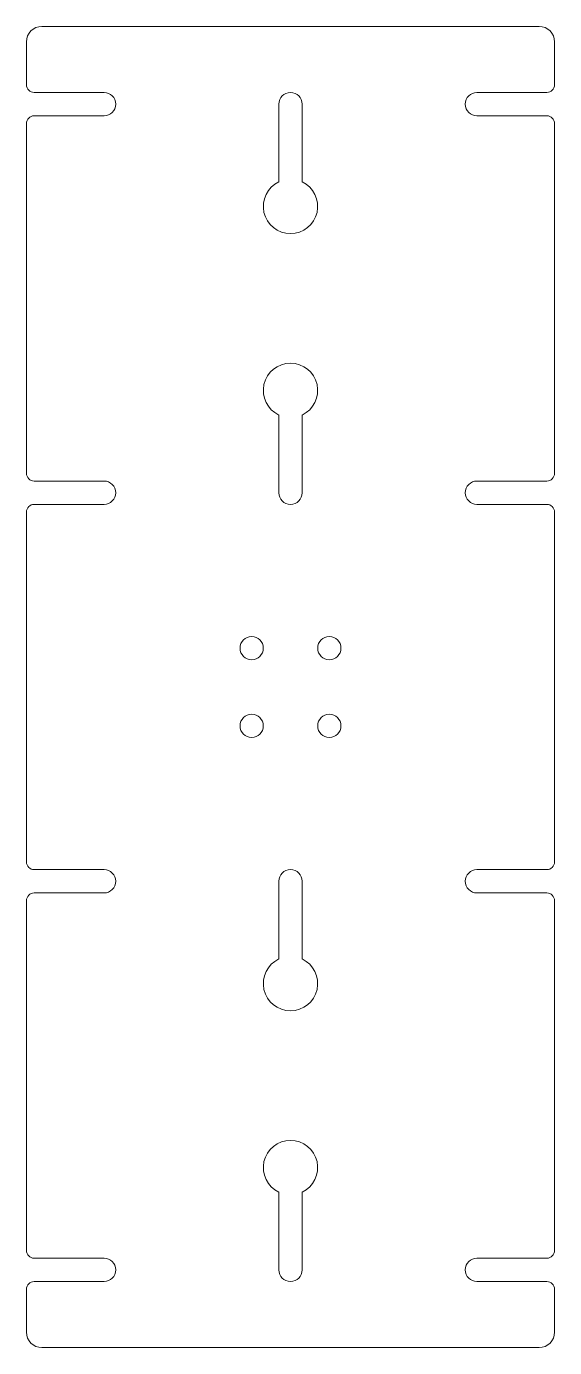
# Model space of a CAD drawing. Header units: millimetres. Extents: x 316 to 384, y 471 to 641.
import ezdxf

# ---------------------------------------------------------------- set-up
doc = ezdxf.new("R2010")
doc.units = ezdxf.units.MM

msp = doc.modelspace()

# ---------------------------------------------------------------- linework, layer by layer
at = {"color": 7, "linetype": 'Continuous', "lineweight": 15}
for p, q in [((317.7, 640.65), (381.7, 640.65)), ((315.7, 633.15), (315.7, 638.65)), ((383.7, 638.65), (383.7, 633.15)), ((325.7, 632.15), (316.7, 632.15)), ((382.7, 632.15), (373.7, 632.15)), ((316.7, 629.15), (325.7, 629.15)), ((348.2, 630.65), (348.2, 620.65)), ((351.2, 620.65), (351.2, 630.65)), ((373.7, 629.15), (382.7, 629.15)), ((315.7, 583.15), (315.7, 628.15)), ((383.7, 628.15), (383.7, 583.15)), ((348.2, 590.65), (348.2, 580.65)), ((351.2, 580.65), (351.2, 590.65)), ((325.7, 582.15), (316.7, 582.15)), ((382.7, 582.15), (373.7, 582.15)), ((315.7, 533.15), (315.7, 578.15)), ((316.7, 579.15), (325.7, 579.15)), ((373.7, 579.15), (382.7, 579.15)), ((383.7, 578.15), (383.7, 533.15)), ((325.7, 532.15), (316.7, 532.15)), ((382.7, 532.15), (373.7, 532.15)), ((348.2, 530.65), (348.2, 520.65)), ((351.2, 520.65), (351.2, 530.65)), ((316.7, 529.15), (325.7, 529.15)), ((373.7, 529.15), (382.7, 529.15)), ((315.7, 483.15), (315.7, 528.15)), ((383.7, 528.15), (383.7, 483.15)), ((348.2, 490.65), (348.2, 480.65)), ((351.2, 480.65), (351.2, 490.65)), ((325.7, 482.15), (316.7, 482.15)), ((382.7, 482.15), (373.7, 482.15)), ((315.7, 472.65), (315.7, 478.15)), ((316.7, 479.15), (325.7, 479.15)), ((373.7, 479.15), (382.7, 479.15)), ((383.7, 478.15), (383.7, 472.65)), ((381.7, 470.65), (317.7, 470.65))]:
    msp.add_line(p, q, dxfattribs=at)
for centre in [(344.7, 560.65), (354.7, 560.65), (344.7, 550.65), (354.7, 550.65)]:
    msp.add_circle(centre, 1.5, dxfattribs=at)
for centre, radius, start, end in [((317.7, 638.65), 2, 90, 180), ((381.7, 638.65), 2, 0, 90), ((316.7, 633.15), 1, 180, 270), ((382.7, 633.15), 1, 270, 0), ((325.7, 630.65), 1.5, 270, 90), ((349.7, 630.65), 1.5, 360, 180), ((373.7, 630.65), 1.5, 90, 270), ((316.7, 628.15), 1, 90, 180), ((382.7, 628.15), 1, 0, 90), ((349.7, 617.49), 3.5, 115.3769, 64.6231), ((349.7, 593.81), 3.5, 295.3769, 244.6231), ((316.7, 583.15), 1, 180, 270), ((382.7, 583.15), 1, 270, 0), ((325.7, 580.65), 1.5, 270, 90), ((373.7, 580.65), 1.5, 90, 270), ((349.7, 580.65), 1.5, 180, 0), ((316.7, 578.15), 1, 90, 180), ((382.7, 578.15), 1, 0, 90), ((316.7, 533.15), 1, 180, 270), ((325.7, 530.65), 1.5, 270, 90), ((349.7, 530.65), 1.5, 0, 180), ((373.7, 530.65), 1.5, 90, 270), ((382.7, 533.15), 1, 270, 0), ((316.7, 528.15), 1, 90, 180), ((382.7, 528.15), 1, 0, 90), ((349.7, 517.49), 3.5, 115.3769, 64.6231), ((349.7, 493.81), 3.5, 295.3769, 244.6231), ((316.7, 483.15), 1, 180, 270), ((382.7, 483.15), 1, 270, 0), ((325.7, 480.65), 1.5, 270, 90), ((373.7, 480.65), 1.5, 90, 270), ((349.7, 480.65), 1.5, 180, 0), ((316.7, 478.15), 1, 90, 180), ((382.7, 478.15), 1, 0, 90), ((317.7, 472.65), 2, 180, 270), ((381.7, 472.65), 2, 270, 0)]:
    msp.add_arc(centre, radius, start, end, dxfattribs=at)

doc.saveas('drawing.dxf')
